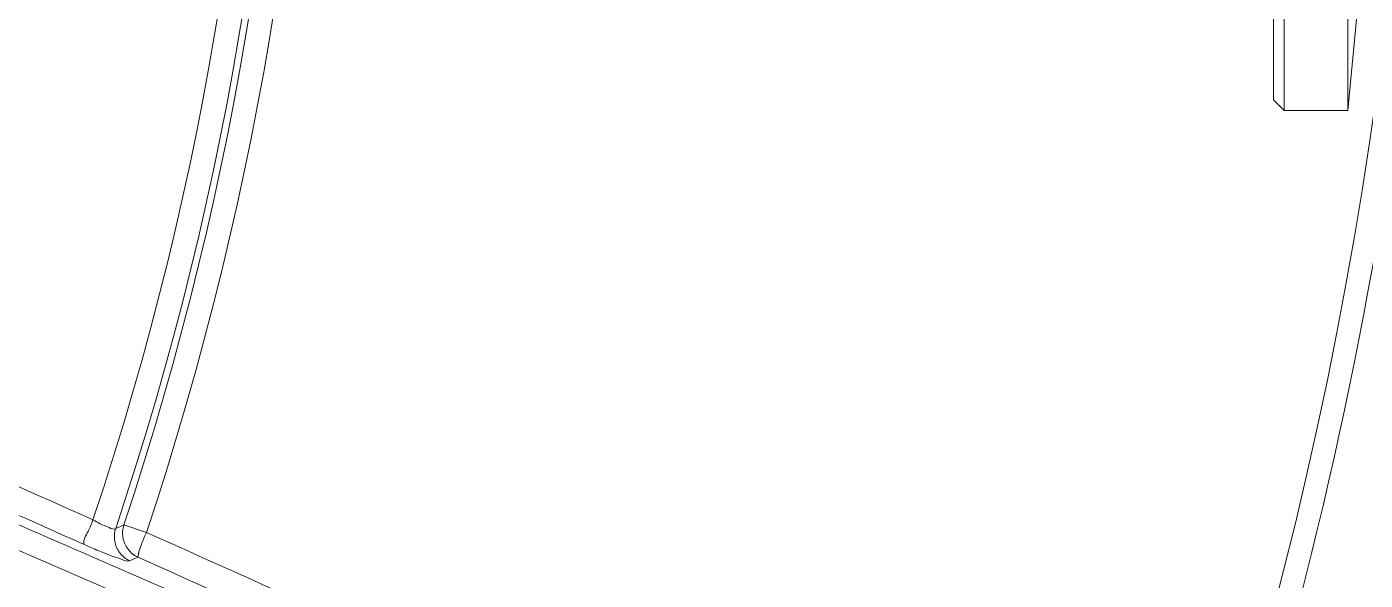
# Model space of a CAD drawing. Header units: metres. Extents: x 1628 to 1845, y 824 to 931.
# Drawn here: x 1654.7818 to 1655.0337, y 913.7868 to 913.891 of the extents above; entities that cross this region are included whole.
import ezdxf

# ---------------------------------------------------------------- set-up
doc = ezdxf.new("R2010")
doc.units = ezdxf.units.M
doc.header["$LTSCALE"] = 0.15
doc.layers.add('hidrosanitário', color=26, linetype='Continuous', lineweight=0)

msp = doc.modelspace()

# ---------------------------------------------------------------- linework, layer by layer
at = {"layer": 'hidrosanitário', "linetype": 'Continuous'}
for p, q in [((1655.01846, 913.87524), (1655.01846, 913.96324)), ((1655.03046, 913.87524), (1655.03046, 913.96324)), ((1655.03046, 913.87524), (1655.03309, 913.90305)), ((1655.01646, 913.87724), (1655.01646, 913.89474)), ((1655.01846, 913.87524), (1655.01646, 913.87724)), ((1655.01846, 913.87524), (1655.03046, 913.87524))]:
    msp.add_line(p, q, dxfattribs=at)
at = {"layer": 'hidrosanitário', "color": 252}
msp.add_line((1654.80437, 913.79581), (1654.80012, 913.79722), dxfattribs=at)
for radius in [0.90615, 0.90588, 0.90411, 0.90269, 0.89582, 0.89514, 0.88421]:
    msp.add_circle((1654.21541, 913.99179), radius, dxfattribs=at)
for radius, start, end in [(0.83257, 340.02554, 20.70895), (0.82826, 340.05236, 20.6829), (0.61624, 341.59455, 19.22532), (0.62072, 341.59455, 19.22532), (0.61499, 341.49082, 19.21444), (0.61042, 341.50716, 19.13403)]:
    msp.add_arc((1654.21541, 913.99179), radius, start, end, dxfattribs=at)
for points, start_tangent, end_tangent in [([(1654.99044, 913.70513), (1654.93735, 913.72858), (1654.8809, 913.75338), (1654.82354, 913.77845), (1654.76824, 913.80247), (1654.71425, 913.8258), (1654.65617, 913.85074), (1654.59995, 913.87474), (1654.54926, 913.89626), (1654.50407, 913.91534)], (-0.914385, 0.404846), (-0.921596, 0.38815)), ([(1654.98978, 913.70064), (1654.93661, 913.72412), (1654.88008, 913.74896), (1654.82263, 913.77405), (1654.76725, 913.79812), (1654.71317, 913.82147), (1654.65501, 913.84645), (1654.5987, 913.87049), (1654.54794, 913.89203), (1654.50268, 913.91114)], (-0.914392, 0.404829), (-0.921621, 0.38809)), ([(1654.79431, 913.79817), (1654.72827, 913.82759), (1654.66584, 913.85503), (1654.6069, 913.8806)], (-0.912391, 0.409319), (-0.918321, 0.395836)), ([(1654.79262, 913.79354), (1654.72661, 913.82296), (1654.6642, 913.85039), (1654.60528, 913.87596)], (-0.912367, 0.409374), (-0.918273, 0.395947)), ([(1654.47557, 913.84569), (1654.52031, 913.82751), (1654.57008, 913.80739), (1654.62485, 913.78539), (1654.68422, 913.76168), (1654.74066, 913.73928), (1654.79723, 913.71697), (1654.85606, 913.69391), (1654.91413, 913.67129), (1654.96885, 913.6501)], (0.926106, -0.377264), (0.93283, -0.360316)), ([(1654.47358, 913.84174), (1654.51826, 913.82358), (1654.56795, 913.8035), (1654.62264, 913.78153), (1654.68192, 913.75786), (1654.73828, 913.7355), (1654.79477, 913.71322), (1654.85352, 913.6902), (1654.9115, 913.66761), (1654.96614, 913.64645)], (0.92613, -0.377203), (0.932837, -0.360298)), ([(1654.79431, 913.79817), (1654.7934, 913.79601), (1654.79262, 913.79354)], (-0.408824, -0.912613), (0.300593, -0.953752)), ([(1654.79858, 913.79656), (1654.79736, 913.79671), (1654.79566, 913.79745), (1654.79431, 913.79817)], (-0.740547, -0.672004), (-0.868412, 0.495844)), ([(1654.80012, 913.79722), (1654.79858, 913.79656)], (-0.918659, -0.395052), (-0.919004, -0.394249)), ([(1654.80012, 913.79722), (1654.79995, 913.79484), (1654.8009, 913.79265), (1654.80276, 913.79115)], (-0.305071, -0.952329), (0.908637, -0.417587)), ([(1654.79858, 913.79656), (1654.79841, 913.79418), (1654.79936, 913.79198), (1654.80122, 913.79048)], (-0.310973, -0.950419), (0.906405, -0.42241)), ([(1654.80437, 913.79581), (1654.80347, 913.79365), (1654.80276, 913.79115)], (-0.45514, -0.89042), (-0.064849, -0.997895)), ([(1654.99398, 913.70922), (1654.93098, 913.73837), (1654.86774, 913.76725), (1654.80437, 913.79581)], (-0.906504, 0.422197), (-0.912723, 0.408579)), ([(1654.80122, 913.79048), (1654.79963, 913.79077), (1654.79787, 913.79137), (1654.7967, 913.79182), (1654.7954, 913.79234), (1654.79402, 913.79293), (1654.79262, 913.79354)], (-0.917304, -0.398188), (-0.912361, 0.409387)), ([(1654.80276, 913.79115), (1654.80122, 913.79048)], (-0.917009, -0.398866), (-0.917354, -0.398072)), ([(1654.9923, 913.70458), (1654.92932, 913.73373), (1654.8661, 913.7626), (1654.80276, 913.79115)], (-0.906484, 0.42224), (-0.912693, 0.408646))]:
    msp.add_spline(points, degree=3, dxfattribs=dict(at, start_tangent=start_tangent, end_tangent=end_tangent))

doc.saveas('drawing.dxf')
